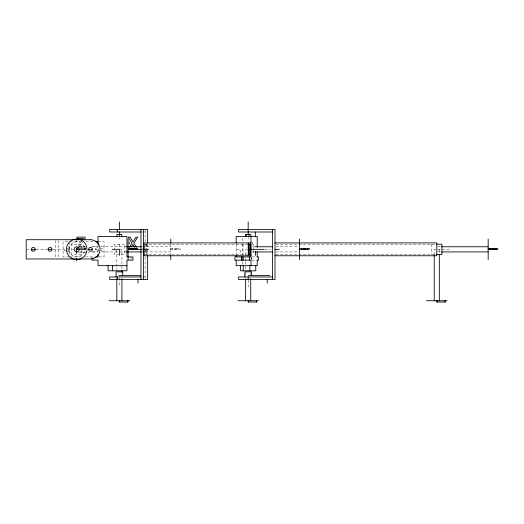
<?xml version="1.0" encoding="UTF-8"?>
<svg xmlns="http://www.w3.org/2000/svg" width="524" height="524" viewBox="0 0 524 524"><rect width="100%" height="100%" fill="white"/><g stroke="black" fill="none" stroke-linecap="round" stroke-linejoin="round"><path stroke-width="0.39" stroke-dasharray="2.62 1.97" d="M142.77 248.507L142.803 250.348M95.165 249.339C95.145 248.402 96.698 248.605 96.429 249.509C95.813 250.911 94.006 248.507 96.455 249.339M145.829 250.177L145.377 250.61M145.41 247.99L145.803 248.33M78.109 245.848L81.377 241.217M79.406 246.568L82.713 241.918M78.41 252.64L87.108 252.28M87.901 252.247L89.48 252.175M92.643 252.044L95.807 251.913A2.568 2.568 0 0 0 98.381 249.339A2.568 2.568 0 0 0 95.807 246.771L92.604 246.64M142.351 231.994L145.122 231.994M67.609 241.761L63.083 241.761L63.083 248.507L65.133 248.435A1.284 1.284 0 0 1 65.395 248.225M69.882 241.761L83.899 241.761M85.988 241.761L94.084 241.761M98.034 241.761L104.08 241.761L104.08 248.507L102.029 248.435A1.284 1.284 0 0 0 100.791 248.101M144.447 244.204L248.179 244.204M251.854 244.204L253.321 244.204L253.321 249.738M275.814 244.204L436.767 244.204M84.803 246.129L83.513 246.129L83.27 245.553A7.585 7.585 0 0 0 71.834 243.536A7.585 7.585 0 0 0 71.834 255.149A7.585 7.585 0 0 0 83.27 253.131L83.513 252.555L84.803 252.555M79.15 246.771L84.862 246.771M92.204 246.771L97.916 246.771M101.184 246.771L125.898 246.771M142.214 246.771L170.772 246.771M252.26 246.771L253.891 246.771M275.925 246.771L298.772 246.771M437.586 246.771L440.848 246.771M67.838 247.027L69.122 247.027M66.555 248.579L69.122 248.579M170.772 248.697L180.4 248.697L180.394 249.339L170.772 249.339M26.554 249.339L29.776 249.339M36.235 249.339L47.527 249.339M53.173 249.339L66.83 249.339M67.629 249.339L73.249 249.339M120.356 249.339L121.915 249.339L121.915 269.742M236.828 249.339L240.778 249.339L240.778 255.385M247.197 249.339L245.632 249.339L245.632 255.05M264.764 249.339L271.059 249.339M435.785 249.339L434.219 249.339L434.219 255.05M437.586 249.339L450.647 249.339M66.555 250.131L69.122 250.131M66.555 251.651L69.122 251.651M79.969 251.913L85.681 251.913M92.204 251.913L97.916 251.913M101.184 251.913L125.898 251.913M142.214 251.913L144.663 251.913M145.482 251.913L170.772 251.913M252.26 251.913L253.891 251.913M275.925 251.913L298.772 251.913M437.586 251.913L440.848 251.913M144.447 254.481L246.994 254.481M275.814 254.481L435.955 254.481M69.122 256.924L63.083 256.924L63.083 250.177L65.074 250.177A1.284 1.284 0 0 0 65.395 250.452M69.882 256.924L83.1 256.924M85.183 256.924L94.313 256.924M98.794 256.924L104.08 256.924L104.08 250.177L102.029 250.249A1.284 1.284 0 0 1 100.785 250.583M251.933 256.924L256.439 256.924M251.933 260.14L256.439 260.14M142.351 276.973L145.122 276.973M78.187 246.038L86.997 246.404M439.322 249.339L439.322 253.419M431.632 244.204L431.632 254.481M253.321 250.531L253.321 254.481M251.933 257.729L251.933 259.334M251.762 257.729L251.762 259.334M251.5 257.729L251.5 259.334M250.727 273.004L250.727 274.635M248.179 237.778L248.179 239.062M248.179 280.144L248.179 286.995M245.632 258.319L245.632 260.762M245.632 261.581L245.632 269.742M245.632 273.004L245.632 277.085M243.038 244.204L243.038 254.481M242.409 238.125L242.409 243.031M242.409 243.85L242.409 254.474M242.409 261.718L242.409 264.875M236.18 243.85L236.18 254.474M178.625 248.697L178.625 249.339M178.533 248.697L178.533 249.339M176.568 248.697L176.568 249.339M175.664 248.697L175.664 249.339M175.56 248.697L175.56 249.339M174.656 248.697L174.656 249.339M172.743 248.697L172.743 249.339M172.527 248.697L172.527 249.339M170.889 248.697L170.889 249.339M170.772 243.804L170.772 254.88M147.63 243.974L147.63 248.016M147.63 248.821L147.63 254.481M146.943 243.719L146.943 254.965M146.661 244.204L146.661 249.738M146.661 250.531L146.661 254.481M145.554 244.204L145.554 248.605M145.554 250.079L145.554 254.481M145.122 230.233L145.122 241.551M145.122 256.904L145.122 278.735M131 256.924L131 259.334M119.367 237.778L119.367 239.062M119.367 244.204L119.367 249.339M119.367 277.766L119.367 286.995M116.819 250.158L116.819 269.742M98.034 244.662L98.034 253.734M95.807 248.697L95.807 249.987M93.986 256.924L93.986 259.334M91.995 256.924L91.995 258.529M81.842 248.605L81.842 244.204L71.565 244.204L71.565 254.481L81.842 254.481L81.842 249.339M76.707 240.182L76.707 241.761M69.122 242.52L69.122 256.125M58.164 240.509L58.164 258.175M55.596 240.509L55.596 258.175M75.463 249.679A1.284 1.284 0 0 1 75.463 249.011M252.26 242.376A0.76 0.74 -90 0 1 252.26 243.699M124.509 244.204L114.232 244.204L114.232 254.481L124.509 254.481L124.509 244.204"/><path stroke-width="0.79" d="M76.353 251.867L76.707 248.055L85.242 248.055L85.242 249.339L76.707 249.339M131.38 246.896L132.893 244.453L134.596 247.243M129.402 247.302L131.989 243.228L128.223 237.123L130.076 237.123L132.998 241.924L135.958 237.123L137.727 237.123L133.902 243.149L136.456 247.276M82.307 239.894L83.244 238.564L77.002 238.564L77.002 237.123L85.071 237.123L85.071 238.59L84.128 239.92M141.041 231.994L109.739 231.994L109.739 229.42L147.63 229.42L147.63 243.162M272.428 231.994L238.544 231.994L238.544 229.42L274.995 229.42L274.995 279.541L238.544 279.541L238.544 276.973L272.428 276.973M95.63 241.761L98.034 241.761M250.989 242.913L144.172 242.913L144.172 255.764L250.989 255.764M274.995 242.913L436.767 242.913L436.767 255.764L274.995 255.764M248.271 244.204L250.714 244.204L250.714 254.481L248.271 254.481M436.767 244.204L441.909 244.204L441.909 254.481L436.374 254.481M126.474 246.771L141.401 246.771M254.71 246.771L272.657 246.771M441.666 246.771L488.171 246.771M488.171 248.697L497.8 248.697L497.793 249.339L488.171 249.339M31.394 249.352L35.252 249.352M48.103 249.352L51.955 249.352A1.926 1.926 0 0 0 49.066 247.682A1.926 1.926 0 0 0 49.066 251.022A1.926 1.926 0 0 0 51.955 249.352M88.53 249.339L92.381 249.339A1.926 1.926 0 0 0 89.493 247.675A1.926 1.926 0 0 0 89.493 251.009A1.926 1.926 0 0 0 92.381 249.339M112.175 249.339L119.367 249.339L119.367 255.385M141.546 249.339L128.223 249.339L128.223 248.697L137.727 248.697L137.727 249.339M144.172 249.339L148.456 249.339M248.494 249.339L264.142 249.339M274.995 249.339L279.39 249.339M126.474 251.913L141.401 251.913M254.71 251.913L272.657 251.913M441.666 251.913L488.171 251.913M95.63 256.924L98.034 256.924L98.034 254.474M257.055 256.924L258.522 256.924L258.522 260.14L257.055 260.14M126.952 265.661L98.034 265.661L98.034 260.14L91.995 260.14L91.995 258.529M118.765 275.428L140.596 275.428M248.304 275.428L269.86 275.428M140.969 276.973L109.739 276.973L109.739 279.541L147.63 279.541L147.63 255.293M109.09 300.743L129.651 300.743M237.903 300.743L258.463 300.743M426.49 300.743L447.051 300.743M79.275 249.358A2.568 2.568 0 0 1 76.687 251.913L76.026 251.821A2.568 2.568 0 0 1 74.677 247.767A2.568 2.568 0 0 1 78.941 248.068M496.025 248.697L496.025 249.339M495.94 248.697L495.94 249.339M493.968 248.697L493.968 249.339M493.064 248.697L492.96 249.339M492.056 248.697L492.056 249.339M490.143 248.697L490.143 249.339M489.933 248.697L489.933 249.339M488.289 248.697L488.289 249.339M488.171 239.062L488.171 259.622M445.302 300.743L445.302 302.034L436.767 302.034L436.767 300.743M445.138 300.743L445.138 302.034M439.322 254.238L439.322 300.743M437.068 300.743L437.068 302.034M434.219 255.05L434.219 300.743M307.437 248.697L307.437 249.339M305.381 248.697L305.381 249.339M304.477 248.697L304.477 249.339M303.468 248.697L303.468 249.339M301.555 248.697L301.555 249.339M299.584 239.062L299.584 259.622M272.428 229.42L272.428 279.541M267.286 279.541L267.286 283.156M257.219 247.118L257.219 236.488L236.18 236.488L236.18 243.031M257.219 252.018L257.219 256.924M257.219 260.14L257.219 265.661L236.18 265.661L236.18 260.14M256.714 300.743L256.714 302.034L248.179 302.034L248.179 300.743M256.55 300.743L256.55 302.034M255.758 265.661L255.758 270.803L240.608 270.803L240.608 265.661M255.588 251.605L255.588 255.385M255.319 231.994L255.319 236.488M251.546 275.428L251.546 271.832L244.813 271.832L244.813 276.973M250.989 236.488L250.989 256.924L234.876 256.924L234.876 260.14L250.989 260.14L250.989 265.661M250.891 236.488L250.891 234.438L245.468 234.438L245.468 236.488M250.727 278.716L250.727 300.743M249.85 265.661L249.85 270.803M249.686 256.924L249.686 260.14M249.601 244.204L249.601 254.481M249.018 234.438L249.018 236.488M248.494 244.204L248.494 254.481M248.474 300.743L248.474 302.034M248.219 242.913L248.219 255.764M248.179 221.966L248.179 234.438M248.179 276.973L248.179 279.541M246.306 234.438L246.306 236.488M245.632 278.716L245.632 300.743M243.228 265.661L243.228 270.803M243.097 256.924L243.097 260.14M241.898 256.924L241.898 260.14M241.466 256.924L241.466 260.14M236.18 255.286L236.18 256.924M170.772 239.062L170.772 243.018M170.772 255.666L170.772 259.622M143.478 229.42L143.478 279.541M140.969 229.42L140.969 279.541M138.028 279.541L138.028 283.156M135.958 248.697L135.958 249.339M133.902 248.697L133.902 249.339M132.998 248.697L132.998 249.339M132.893 248.697L132.893 249.339M131.989 248.697L131.989 249.339M130.076 248.697L130.076 249.339M129.52 242.258L129.52 243.804M128.111 239.062L128.111 259.622M127.902 300.743L127.902 302.034L119.367 302.034L119.367 300.743M127.738 300.743L127.738 302.034M122.727 275.428L122.727 271.832L116.014 271.832L116.014 276.973M121.915 270.554L121.915 272.185M121.915 278.716L121.915 300.743M121.771 236.488L121.771 234.438L116.963 234.438L116.963 236.488M119.662 300.743L119.662 302.034M119.367 221.966L119.367 229.551M119.367 231.863L119.367 236.488M117.291 229.42L117.291 231.994M117.291 276.973L117.291 279.541M116.819 278.716L116.819 300.743M112.562 265.661L112.562 270.803M108.062 265.661L108.062 270.803L126.952 270.803L126.952 260.14L132.991 260.14L132.991 256.924L126.952 256.924L126.952 236.488L98.034 236.488L98.034 244.151M85.071 248.055L85.071 249.339M77.002 248.055L77.002 249.339M76.707 251.965L76.707 253.328M76.707 258.542L76.707 260.972M90.456 239.704L26.2 239.704L26.2 258.98L90.456 258.98A9.635 9.635 0 0 0 100.091 249.339A9.635 9.635 0 0 0 90.456 239.704M309.206 248.697L299.702 248.697L299.702 249.339L309.206 249.339L309.206 248.697M71.565 258.247A10.284 10.284 0 0 0 86.984 249.339A10.284 10.284 0 0 0 71.565 240.437A10.284 10.284 0 0 0 71.565 258.247M31.957 250.714A1.926 1.926 0 0 0 35.187 249.85A1.926 1.926 0 0 0 32.822 247.492A1.926 1.926 0 0 0 31.957 250.714"/></g></svg>
